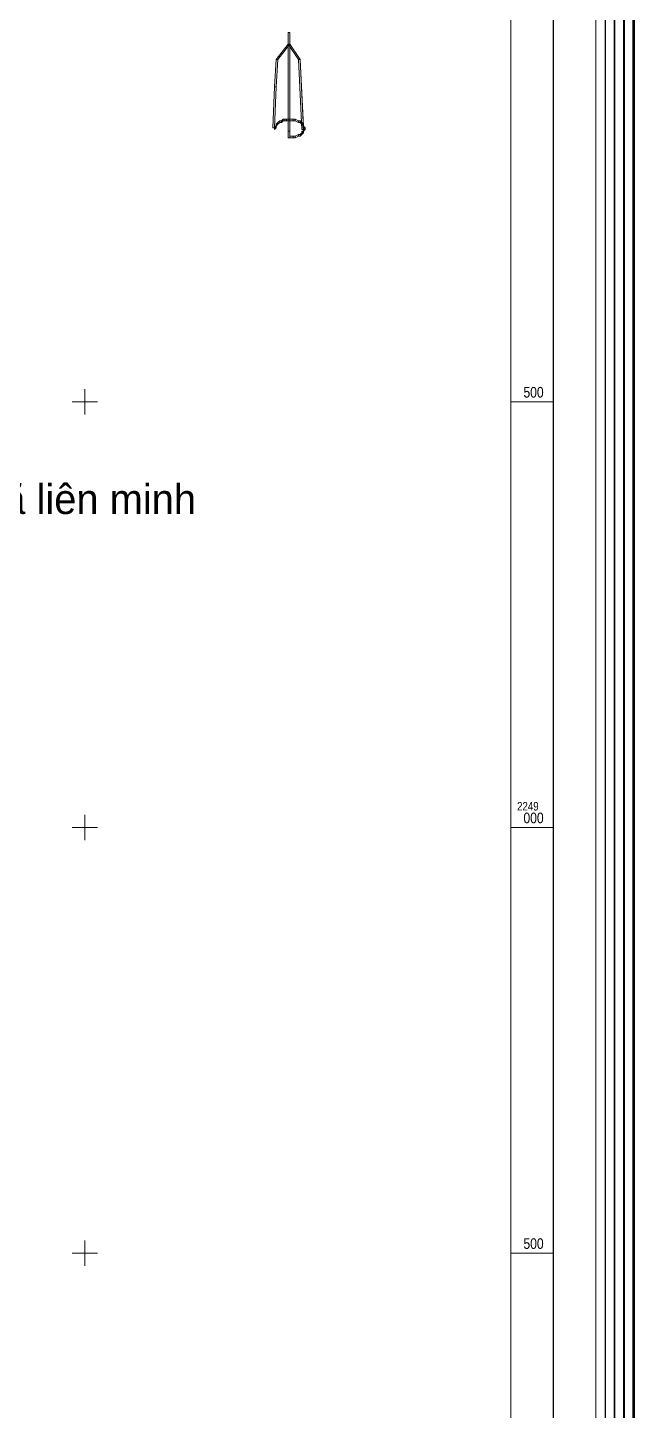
# Model space of a CAD drawing. Header units: metres. Extents: x 506356 to 510922, y 2246675 to 2251661.
# Drawn here: x 509933 to 510644, y 2248315 to 2249940 of the extents above; entities that cross this region are included whole.
import ezdxf
from ezdxf.enums import TextEntityAlignment as Align

# ---------------------------------------------------------------- set-up
doc = ezdxf.new("R2010")
doc.units = ezdxf.units.M
doc.header["$LTSCALE"] = 4
doc.layers.add('46', color=7, linetype='Continuous')
doc.layers.add('62', color=7, linetype='Continuous', lineweight=13)
doc.layers.add('63', color=7, linetype='Continuous', lineweight=13)

msp = doc.modelspace()

# ---------------------------------------------------------------- hatches: boundary and pattern name
at = {"layer": '62'}
msp.add_hatch(color=256, dxfattribs=at).paths.add_polyline_path([(510256.78, 2249823.98), (510256.78, 2249823.98), (510256.78, 2249821.98), (510256.78, 2249819.98)])

# ---------------------------------------------------------------- linework, layer by layer
for points in [[(510238.78, 2249919.98), (510238.78, 2249933.98), (510240.78, 2249933.98), (510240.78, 2249919.98)], [(510238.78, 2249919.98), (510224.78, 2249901.98), (510226.78, 2249901.98), (510240.78, 2249919.98)], [(510238.78, 2249919.98), (510250.78, 2249901.98), (510252.78, 2249901.98), (510240.78, 2249919.98)], [(510238.78, 2249829.98), (510238.78, 2249919.98), (510240.78, 2249919.98), (510240.78, 2249829.98)], [(510256.78, 2249823.98), (510254.78, 2249825.98), (510252.78, 2249827.98), (510250.78, 2249827.98), (510246.78, 2249829.98), (510244.78, 2249829.98), (510240.78, 2249829.98), (510240.78, 2249919.98), (510252.78, 2249901.98)], [(510224.78, 2249901.98), (510222.78, 2249869.98), (510224.78, 2249869.98), (510226.78, 2249901.98)], [(510250.78, 2249901.98), (510254.78, 2249819.98), (510256.78, 2249819.98), (510252.78, 2249901.98)], [(510222.78, 2249869.98), (510220.78, 2249821.98), (510222.78, 2249821.98), (510224.78, 2249869.98)], [(510230.78, 2249829.98), (510232.78, 2249831.98), (510232.78, 2249829.98), (510230.78, 2249827.98)], [(510232.78, 2249831.98), (510234.78, 2249831.98), (510234.78, 2249829.98), (510232.78, 2249829.98)], [(510234.78, 2249831.98), (510236.78, 2249831.98), (510236.78, 2249829.98), (510234.78, 2249829.98)], [(510236.78, 2249831.98), (510238.78, 2249831.98), (510238.78, 2249829.98), (510236.78, 2249829.98)], [(510238.78, 2249831.98), (510240.78, 2249831.98), (510240.78, 2249829.98), (510238.78, 2249829.98)], [(510244.78, 2249831.98), (510240.78, 2249831.98), (510240.78, 2249829.98), (510244.78, 2249829.98)], [(510246.78, 2249831.98), (510244.78, 2249831.98), (510244.78, 2249829.98), (510246.78, 2249829.98)], [(510250.78, 2249829.98), (510246.78, 2249831.98), (510246.78, 2249829.98), (510250.78, 2249827.98)], [(510222.78, 2249821.98), (510224.78, 2249823.98), (510224.78, 2249821.98), (510222.78, 2249819.98)], [(510222.78, 2249821.98), (510222.78, 2249823.98), (510224.78, 2249823.98), (510224.78, 2249821.98)], [(510224.78, 2249825.98), (510226.78, 2249827.98), (510226.78, 2249825.98), (510224.78, 2249823.98)], [(510224.78, 2249825.98), (510224.78, 2249825.98), (510224.78, 2249823.98), (510224.78, 2249823.98)], [(510224.78, 2249823.98), (510224.78, 2249823.98), (510224.78, 2249821.98), (510224.78, 2249821.98)], [(510224.78, 2249823.98), (510224.78, 2249823.98), (510224.78, 2249821.98), (510224.78, 2249821.98)], [(510226.78, 2249827.98), (510228.78, 2249829.98), (510228.78, 2249827.98), (510226.78, 2249825.98)], [(510226.78, 2249827.98), (510226.78, 2249827.98), (510226.78, 2249825.98), (510226.78, 2249825.98)], [(510226.78, 2249827.98), (510226.78, 2249827.98), (510226.78, 2249825.98), (510226.78, 2249825.98)], [(510228.78, 2249829.98), (510230.78, 2249829.98), (510230.78, 2249827.98), (510228.78, 2249827.98)], [(510230.78, 2249829.98), (510230.78, 2249829.98), (510230.78, 2249827.98), (510230.78, 2249827.98)], [(510238.78, 2249829.98), (510238.78, 2249817.98), (510240.78, 2249817.98), (510240.78, 2249829.98)], [(510238.78, 2249817.98), (510238.78, 2249809.98), (510240.78, 2249809.98), (510240.78, 2249817.98)], [(510252.78, 2249829.98), (510250.78, 2249829.98), (510250.78, 2249827.98), (510252.78, 2249827.98)], [(510254.78, 2249827.98), (510252.78, 2249829.98), (510252.78, 2249827.98), (510254.78, 2249825.98)], [(510252.78, 2249813.98), (510254.78, 2249815.98), (510254.78, 2249813.98), (510252.78, 2249811.98)], [(510256.78, 2249825.98), (510254.78, 2249827.98), (510254.78, 2249825.98), (510256.78, 2249823.98)], [(510254.78, 2249821.98), (510254.78, 2249823.98), (510256.78, 2249823.98), (510256.78, 2249821.98)], [(510254.78, 2249819.98), (510254.78, 2249821.98), (510256.78, 2249821.98), (510256.78, 2249819.98)], [(510254.78, 2249815.98), (510256.78, 2249817.98), (510256.78, 2249815.98), (510254.78, 2249813.98)], [(510254.78, 2249815.98), (510254.78, 2249817.98), (510256.78, 2249817.98), (510256.78, 2249815.98)], [(510256.78, 2249823.98), (510256.78, 2249823.98), (510256.78, 2249821.98), (510256.78, 2249819.98)], [(510258.78, 2249821.98), (510256.78, 2249823.98), (510256.78, 2249821.98), (510258.78, 2249819.98)], [(510256.78, 2249819.98), (510258.78, 2249821.98), (510258.78, 2249819.98), (510256.78, 2249817.98)], [(510240.78, 2249811.98), (510244.78, 2249811.98), (510244.78, 2249809.98), (510240.78, 2249809.98)], [(510244.78, 2249811.98), (510246.78, 2249811.98), (510246.78, 2249809.98), (510244.78, 2249809.98)], [(510246.78, 2249811.98), (510250.78, 2249813.98), (510250.78, 2249811.98), (510246.78, 2249809.98)], [(510250.78, 2249813.98), (510252.78, 2249813.98), (510252.78, 2249811.98), (510250.78, 2249811.98)]]:
    msp.add_lwpolyline(points, close=True, dxfattribs=at)
msp.add_lwpolyline([(510240.78, 2249829.98), (510244.78, 2249829.98), (510246.78, 2249829.98), (510250.78, 2249827.98), (510252.78, 2249827.98), (510254.78, 2249825.98), (510256.78, 2249823.98), (510256.78, 2249821.98), (510258.78, 2249819.98), (510256.78, 2249821.98), (510256.78, 2249819.98), (510256.78, 2249819.98), (510252.78, 2249901.98), (510252.78, 2249901.98), (510240.78, 2249919.98), (510240.78, 2249919.98), (510240.78, 2249829.98), (510242.78, 2249829.98)], dxfattribs=at)
at = {"layer": '63'}
for p, q in [((510000, 2249485), (510000, 2249515)), ((509985, 2249500), (510015, 2249500)), ((510500, 2249500), (510550, 2249500)), ((510000, 2248985), (510000, 2249015)), ((509985, 2249000), (510015, 2249000)), ((510500, 2249000), (510550, 2249000)), ((509985, 2248500), (510015, 2248500)), ((510000, 2248485), (510000, 2248515)), ((510500, 2248500), (510550, 2248500))]:
    msp.add_line(p, q, dxfattribs=at)
at = {"layer": '63', "lineweight": 53}
msp.add_lwpolyline([(506356, 2246856), (506356, 2251144), (510644, 2251144), (510644, 2246856)], close=True, dxfattribs=at)
at = {"layer": '63', "lineweight": 40}
msp.add_lwpolyline([(506367, 2246867), (506367, 2251133), (510633, 2251133), (510633, 2246867)], close=True, dxfattribs=at)
at = {"layer": '63', "lineweight": 35}
msp.add_lwpolyline([(506378, 2246878), (506378, 2251122), (510622, 2251122), (510622, 2246878)], close=True, dxfattribs=at)
at = {"layer": '63', "lineweight": 25}
for points in [[(506389, 2246889), (506389, 2251111), (510611, 2251111), (510611, 2246889)], [(506450, 2246950), (506450, 2251050), (510550, 2251050), (510550, 2246950)]]:
    msp.add_lwpolyline(points, close=True, dxfattribs=at)
at = {"layer": '63'}
for points in [[(506400, 2246900), (506400, 2251100), (510600, 2251100), (510600, 2246900)], [(506500, 2247000), (506500, 2251000), (510500, 2251000), (510500, 2247000)]]:
    msp.add_lwpolyline(points, close=True, dxfattribs=at)

# ---------------------------------------------------------------- texts
at = {"layer": '46'}
msp.add_text('xã liên minh', height=35, dxfattribs=at).set_placement((510005.72, 2249368.24), align=Align.CENTER)
at = {"layer": '63', "width": 0.85}
for s, height, p in [('500', 12.5, (510515, 2249505)), ('2249', 10, (510507.5, 2249020)), ('000', 12.5, (510515, 2249005)), ('500', 12.5, (510515, 2248505))]:
    msp.add_text(s, height=height, dxfattribs=at).set_placement(p)

doc.saveas('drawing.dxf')
